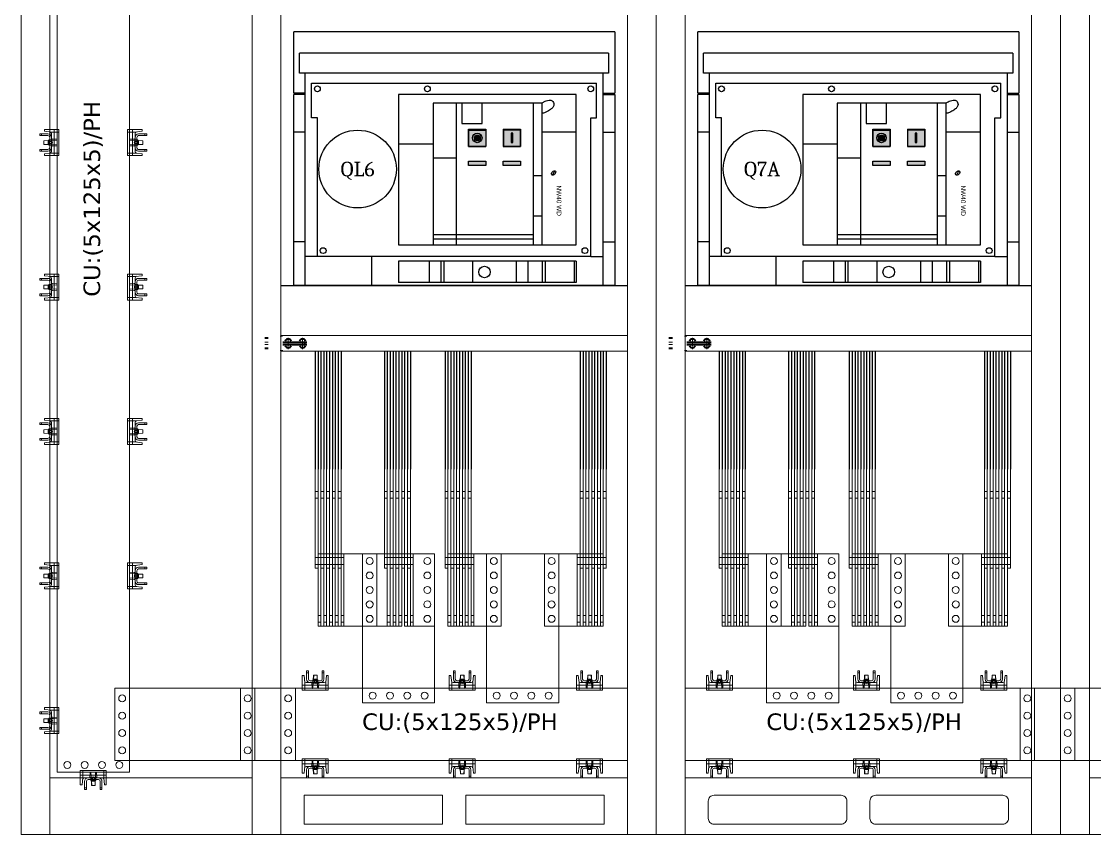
# Model space of a CAD drawing. Header units: millimetres. Extents: x -116965 to 323937, y 291661 to 566926.
# Drawn here: x -34237 to -32379, y 346152 to 347559 of the extents above; entities that cross this region are included whole.
import ezdxf
from ezdxf.enums import TextEntityAlignment as Align

# ---------------------------------------------------------------- set-up
doc = ezdxf.new("R2010")
doc.units = ezdxf.units.MM
doc.linetypes.add('CHAIN', pattern=[0.3543, 0.2362, -0.0295, 0.0591, -0.0295])
doc.layers.get('0').update_dxf_attribs({"lineweight": 18})
doc.layers.add('ALPHA', color=255, linetype='Continuous')
doc.layers.add('C00-00-00', color=7, linetype='Continuous')
for name, color, linetype, lineweight in [('Centerline(Schneider)', 7, 'Continuous', 18), ('check bv', 5, 'Continuous', 9), ('hw_Auxiliary', 2, 'Continuous', 13), ('Visible Edges(Schneider)', 7, 'Continuous', 35)]:
    doc.layers.add(name, color=color, linetype=linetype, lineweight=lineweight)
doc.styles.add('hwTech', font='Cambria.ttf')
doc.styles.add('ROMANS', font='')
doc.styles.get("Standard").update_dxf_attribs({"font": 'arial.ttf'})
doc.styles.get('ROMANS').set_extended_font_data('.VnArial')

# ---------------------------------------------------------------- blocks, each defined once
blk = doc.blocks.new('QQQ')
at = {"color": 1, "lineweight": -3, "ltscale": 5}
blk.add_circle((59732.6, 361340.9), 67.2, dxfattribs=at)
at = {"color": 6, "lineweight": -3, "ltscale": 5, "style": 'hwTech'}
blk.add_attdef('Q5A.1', text='', height=25, dxfattribs=at).set_placement((59732.6, 361340.9), align=Align.MIDDLE_CENTER)
blk = doc.blocks.new('*U1443')
for points in [[(0, 2200), (0, 0), (50, 0), (50, 2200)], [(50, 2102), (50, 2200), (650, 2200), (650, 2102)], [(650, 2200), (650, 0), (700, 0), (700, 2200)], [(50, 98), (50, 0), (650, 0), (650, 98)]]:
    blk.add_lwpolyline(points, close=True)
at = {"layer": 'hw_Auxiliary'}
for points in [[(100, 2132), (320, 2132, 0.414214), (330, 2142), (330, 2172, 0.414214), (320, 2182), (100, 2182, 0.414214), (90, 2172), (90, 2142, 0.414214)], [(600, 2132), (380, 2132, -0.414214), (370, 2142), (370, 2172, -0.414214), (380, 2182), (600, 2182, -0.414214), (610, 2172), (610, 2142, -0.414214)], [(100, 68), (320, 68, -0.414214), (330, 58), (330, 28, -0.414214), (320, 18), (100, 18, -0.414214), (90, 28), (90, 58, -0.414214)], [(600, 68), (380, 68, 0.414214), (370, 58), (370, 28, 0.414214), (380, 18), (600, 18, 0.414214), (610, 28), (610, 58, 0.414214)]]:
    blk.add_lwpolyline(points, format="xyb", close=True, dxfattribs=at)
blk = doc.blocks.new('*U1436')
for points in [[(0, 2200), (0, 0), (50, 0), (50, 2200)], [(50, 2102), (50, 2200), (200, 2200), (200, 2102)], [(200, 2200), (200, 0), (250, 0), (250, 2200)], [(250, 2102), (250, 2200), (850, 2200), (850, 2102)], [(850, 2200), (850, 0), (900, 0), (900, 2200)], [(50, 98), (50, 0), (200, 0), (200, 98)], [(250, 98), (250, 0), (850, 0), (850, 98)]]:
    blk.add_lwpolyline(points, close=True)
at = {"layer": 'hw_Auxiliary'}
for points in [[(290, 2132), (530, 2132), (530, 2182), (290, 2182)], [(810, 2132), (570, 2132), (570, 2182), (810, 2182)], [(290, 68), (530, 68), (530, 18), (290, 18)], [(810, 68), (570, 68), (570, 18), (810, 18)]]:
    blk.add_lwpolyline(points, close=True, dxfattribs=at)
blk = doc.blocks.new('ban le blokset')
for p, q in [((11, 2), (5, 2)), ((5, -2), (11, -2))]:
    blk.add_line(p, q)
at = {"layer": 'Centerline(Schneider)', "linetype": 'CHAIN', "ltscale": 7.55611}
for p, q in [((35.8, 12.5), (31.7, 12.5)), ((36, -12.5), (31.8, -12.5))]:
    blk.add_line(p, q, dxfattribs=at)
at = {"layer": 'Centerline(Schneider)', "linetype": 'CHAIN', "ltscale": 21.168501}
for p, q in [((45.5, 9.8), (45.5, -9.8)), ((70.5, -9.8), (70.5, 9.8))]:
    blk.add_line(p, q, dxfattribs=at)
at = {"layer": 'Visible Edges(Schneider)'}
for p, q in [((11, 9.2), (5, 9.2)), ((36, 2), (78, 2)), ((74.5, -2), (74.5, 2)), ((11, -9.2), (5, -9.2)), ((36, -2), (78, -2))]:
    blk.add_line(p, q, dxfattribs=at)
for centre, start, end in [((45.5, 2), 21.122, 158.878), ((70.5, 2), 21.122, 158.878), ((45.5, -2), 201.122, 338.878), ((70.5, -2), 201.122, 338.878)]:
    blk.add_arc(centre, 5.63, start, end, dxfattribs=at)
blk = doc.blocks.new('*U1771')
h = blk.add_hatch(color=254)
edge = h.paths.add_edge_path()
edge.add_spline(control_points=[(5.56, 1.78), (5.58, 1.82), (5.59, 1.87), (5.62, 1.95), (5.64, 2), (5.65, 2.04)], knot_values=[-0.183546, -0.183546, -0.183546, -0.183546, -0.091771, -0.091771, 0, 0, 0, 0], degree=3, periodic=0)
edge.add_line((5.65, 2.04), (5.27, 2.04))
edge.add_ellipse((6.4, 1.52), major_axis=(1.3, 1.25), ratio=0.66219, start_angle=104.57605, end_angle=114.75831)
edge.add_line((5.1, 1.78), (5.56, 1.78))
edge = h.paths.add_edge_path()
edge.add_spline(control_points=[(5.44, 1.27), (5.46, 1.32), (5.47, 1.36), (5.5, 1.45), (5.52, 1.49), (5.53, 1.53)], knot_values=[-0.183098, -0.183098, -0.183098, -0.183098, -0.091547, -0.091547, 0, 0, 0, 0], degree=3, periodic=0)
edge.add_line((5.53, 1.53), (4.99, 1.53))
edge.add_ellipse((6.4, 1.52), major_axis=(1.3, 1.25), ratio=0.66219, start_angle=124.09616, end_angle=133.95883)
edge.add_line((4.9, 1.27), (5.44, 1.27))
edge = h.paths.add_edge_path()
edge.add_spline(control_points=[(6.75, 1.18), (6.78, 1.32), (6.82, 1.45), (6.89, 1.72), (6.92, 1.85), (6.96, 1.98)], knot_values=[-0.551644, -0.551644, -0.551644, -0.551644, -0.275816, -0.275816, 0, 0, 0, 0], degree=3, periodic=0)
edge.add_spline(control_points=[(6.96, 1.98), (6.96, 1.99), (6.96, 1.99), (6.97, 2.01), (6.97, 2.01), (6.97, 2.01)], knot_values=[-0.018517, -0.018517, -0.018517, -0.018517, -0.010545, -0.010545, 0, 0, 0, 0], degree=3, periodic=0)
edge.add_spline(control_points=[(6.97, 2.01), (6.98, 2.02), (6.98, 2.03), (7, 2.03), (7.01, 2.04), (7.03, 2.04), (7.04, 2.04), (7.05, 2.04)], knot_values=[-0.027221, -0.027221, -0.027221, -0.027221, -0.014514, -0.014514, -0.00734, -0.00734, 0, 0, 0, 0], degree=3, periodic=0)
edge.add_line((7.05, 2.04), (7.44, 2.04))
edge.add_spline(control_points=[(7.44, 2.04), (7.45, 2.1), (7.46, 2.17), (7.49, 2.29), (7.5, 2.36), (7.52, 2.42)], knot_values=[-0.257765, -0.257765, -0.257765, -0.257765, -0.128882, -0.128882, 0, 0, 0, 0], degree=3, periodic=0)
edge.add_line((7.52, 2.42), (6.88, 2.42))
edge.add_spline(control_points=[(6.88, 2.42), (6.76, 2.42), (6.65, 2.4), (6.42, 2.3), (6.33, 2.24), (6.21, 2.11), (6.17, 2.06), (6.13, 1.97), (6.11, 1.94), (6.09, 1.88), (6.09, 1.86), (6.08, 1.83)], knot_values=[-0.86466, -0.86466, -0.86466, -0.86466, -0.632414, -0.632414, -0.431586, -0.431586, -0.283006, -0.283006, -0.174285, -0.174285, 0, 0, 0, 0], degree=3, periodic=0)
edge.add_spline(control_points=[(6.08, 1.83), (6.05, 1.71), (6.02, 1.59), (5.97, 1.36), (5.94, 1.24), (5.91, 1.13)], knot_values=[-0.479158, -0.479158, -0.479158, -0.479158, -0.239583, -0.239583, 0, 0, 0, 0], degree=3, periodic=0)
edge.add_spline(control_points=[(5.91, 1.13), (5.91, 1.12), (5.91, 1.11), (5.9, 1.09), (5.89, 1.08), (5.89, 1.08)], knot_values=[-0.028568, -0.028568, -0.028568, -0.028568, -0.012798, -0.012798, 0, 0, 0, 0], degree=3, periodic=0)
edge.add_spline(control_points=[(5.89, 1.08), (5.88, 1.07), (5.87, 1.05), (5.83, 1.04), (5.83, 1.04), (5.8, 1.03), (5.79, 1.03), (5.79, 1.03)], knot_values=[-0.058564, -0.058564, -0.058564, -0.058564, -0.027343, -0.027343, -0.015539, -0.015539, 0, 0, 0, 0], degree=3, periodic=0)
edge.add_line((5.79, 1.03), (5.39, 1.03))
edge.add_spline(control_points=[(5.39, 1.03), (5.37, 0.96), (5.35, 0.89), (5.31, 0.76), (5.3, 0.69), (5.28, 0.62)], knot_values=[-0.283689, -0.283689, -0.283689, -0.283689, -0.141847, -0.141847, 0, 0, 0, 0], degree=3, periodic=0)
edge.add_line((5.28, 0.62), (5.9, 0.62))
edge.add_spline(control_points=[(5.9, 0.62), (6.07, 0.62), (6.2, 0.65), (6.42, 0.75), (6.52, 0.82), (6.63, 0.94), (6.67, 0.98), (6.73, 1.09), (6.74, 1.14), (6.75, 1.18)], knot_values=[-1.143628, -1.143628, -1.143628, -1.143628, -0.811486, -0.811486, -0.496541, -0.496541, -0.30491, -0.30491, 0, 0, 0, 0], degree=3, periodic=0)
edge = h.paths.add_edge_path()
edge.add_ellipse((6.4, 1.52), major_axis=(1.3, 1.25), ratio=0.66219, start_angle=306, end_angle=315.86966)
edge.add_line((7.91, 1.81), (7.26, 1.81))
edge.add_spline(control_points=[(7.26, 1.81), (7.25, 1.77), (7.24, 1.72), (7.22, 1.64), (7.2, 1.59), (7.19, 1.55)], knot_values=[-0.178881, -0.178881, -0.178881, -0.178881, -0.089455, -0.089455, 0, 0, 0, 0], degree=3, periodic=0)
edge.add_line((7.19, 1.55), (7.83, 1.55))
edge = h.paths.add_edge_path()
edge.add_spline(control_points=[(7.13, 1.3), (7.12, 1.26), (7.11, 1.22), (7.08, 1.13), (7.07, 1.09), (7.06, 1.04)], knot_values=[-0.179952, -0.179952, -0.179952, -0.179952, -0.089977, -0.089977, 0, 0, 0, 0], degree=3, periodic=0)
edge.add_line((7.06, 1.04), (7.56, 1.04))
edge.add_ellipse((6.4, 1.52), major_axis=(1.3, 1.25), ratio=0.66219, start_angle=286.57974, end_angle=296.65326)
edge.add_line((7.72, 1.3), (7.13, 1.3))
at = {"color": 102}
blk.add_ellipse((6.4, 1.52), major_axis=(1.3, 1.25), ratio=0.66219, dxfattribs=at)
blk = doc.blocks.new('*U1452')
h = blk.add_hatch(color=1)
h.dxf.hatch_style = 1
h.paths.add_polyline_path([(217.7, 104.6, 0.414214), (217.3, 104.9), (188.7, 104.9, 0.414214), (188.3, 104.6), (188.3, 75.9, 0.414214), (188.7, 75.6), (217.3, 75.6, 0.414214), (217.7, 75.9)])
h.paths.add_polyline_path([(211.2, 90.2, -1), (194.8, 90.2, -1)], flags=16)
h.paths.add_polyline_path([(208.5, 90.2, -1), (197.5, 90.2, -1)], flags=0)
h.paths.add_polyline_path([(197.5, 90.2, 1), (208.5, 90.2, 1)], flags=0)
h = blk.add_hatch(color=1)
h.dxf.hatch_style = 1
h.paths.add_polyline_path([(208.5, 90.2, 1), (197.5, 90.2, 1)])
h = blk.add_hatch(color=5)
h.dxf.hatch_style = 1
h.paths.add_polyline_path([(277.7, 104.6, 0.414214), (277.3, 104.9), (248.7, 104.9, 0.414214), (248.3, 104.6), (248.3, 75.9, 0.414214), (248.7, 75.6), (277.3, 75.6, 0.414214), (277.7, 75.9)])
h.paths.add_polyline_path([(261.6, 98.4), (264.4, 98.4), (264.4, 82.1), (261.6, 82.1)], flags=16)
for color, points in [(3, [(188, 50.2), (218, 50.2), (218, 42.8), (188, 42.8)]), (2, [(248, 50.2), (278, 50.2), (278, 42.8), (248, 42.8)])]:
    blk.add_hatch(color=color).paths.add_polyline_path(points)
at = {"color": 0}
for p, q in [((188, 75.2), (188, 105.2)), ((188, 105.2), (218, 105.2)), ((188.3, 75.9), (188.3, 104.6)), ((217.3, 104.9), (188.7, 104.9)), ((248, 105.2), (278, 105.2)), ((248.7, 104.9), (277.3, 104.9))]:
    blk.add_line(p, q, dxfattribs=at)
at = {"color": 7}
for p, q in [((217.7, 104.6), (217.7, 75.9)), ((218, 105.2), (218, 75.2)), ((248, 105.2), (248, 75.2)), ((248.3, 104.6), (248.3, 75.9)), ((218, 75.2), (188, 75.2)), ((217.3, 75.6), (188.7, 75.6)), ((278, 75.2), (248, 75.2)), ((277.3, 75.6), (248.7, 75.6))]:
    blk.add_line(p, q, dxfattribs=at)
blk.add_lwpolyline([(261.6, 82.1), (264.4, 82.1), (264.4, 98.4), (261.6, 98.4)], close=True, dxfattribs=at)
at = {"color": 0}
for points in [[(188, 50.2), (218, 50.2), (218, 42.8), (188, 42.8)], [(248, 50.2), (278, 50.2), (278, 42.8), (248, 42.8)]]:
    blk.add_lwpolyline(points, close=True, dxfattribs=at)
at = {"color": 7}
blk.add_circle((203, 90.2), 8.18, dxfattribs=at)
at = {"color": 1}
blk.add_circle((203, 90.2), 5.45, dxfattribs=at)
at = {"color": 0}
for centre, start, end in [((188.7, 104.6), 90, 180), ((217.3, 104.6), 0, 90), ((248.7, 104.6), 90, 180), ((188.7, 75.9), 180, 270)]:
    blk.add_arc(centre, 0.341, start, end, dxfattribs=at)
at = {"color": 7}
for centre, start, end in [((217.3, 75.9), 270, 0), ((248.7, 75.9), 180, 270)]:
    blk.add_arc(centre, 0.341, start, end, dxfattribs=at)
at = {"layer": 'ALPHA', "color": 253}
for p, q in [((441, 273.8), (-115, 273.8)), ((-115, 167.8), (-115, 273.8)), ((441, 273.8), (441, 167.8)), ((-95, -165.2), (-95, 202.2)), ((420.5, 202.2), (420.5, -165.2)), ((-95, 167.8), (-115, 167.8)), ((-84, 185.2), (409.5, 185.2)), ((-84, 125.2), (-84, 185.2)), ((409.5, 125.2), (409.5, 185.2)), ((420.5, 167.8), (441, 167.8)), ((-115, -165.2), (-115, 165.2)), ((-95, 165.2), (-115, 165.2)), ((420.5, 165.2), (441, 165.2)), ((441, 165.2), (441, -165.2)), ((-79, 125.2), (-84, 125.2)), ((-74, 125.2), (-79, 125.2)), ((-74, -114.8), (-74, 125.2)), ((399.5, -114.8), (399.5, 125.2)), ((399.5, 125.2), (404.5, 125.2)), ((404.5, 125.2), (409.5, 125.2)), ((-74, -114.8), (-95, -114.8)), ((20.5, -165.2), (20.5, -114.8)), ((399.5, -114.8), (420.5, -114.8)), ((441, -165.2), (-115, -165.2))]:
    blk.add_line(p, q, dxfattribs=at)
at = {"layer": 'ALPHA', "color": 254}
for p, q in [((430.5, 237.2), (-105, 237.2)), ((-105, 202.2), (-105, 237.2)), ((430.5, 237.2), (430.5, 202.2)), ((430.5, 202.2), (-105, 202.2)), ((-95, 100.2), (-115, 100.2)), ((218, 105.2), (218, 75.2)), ((248, 105.2), (248, 75.2)), ((420.5, 100.2), (441, 100.2)), ((188, 75.2), (218, 75.2)), ((248, 75.2), (278, 75.2)), ((-95, -89.8), (-115, -89.8)), ((420.5, -89.8), (441, -89.8))]:
    blk.add_line(p, q, dxfattribs=at)
at = {"layer": 'ALPHA', "color": 4}
for p, q in [((126.5, 150.2), (126.5, -94.8)), ((314.5, 150.2), (126.5, 150.2)), ((166.5, 150.2), (166.5, -94.8)), ((299.5, 150.2), (299.5, -94.8)), ((314.5, 150.2), (314.5, -94.8)), ((374.5, 100.2), (314.5, 100.2)), ((66.5, 80.2), (126.5, 80.2)), ((166.5, 55.2), (126.5, 55.2)), ((299.5, 25.2), (314.5, 25.2)), ((299.5, -44.8), (314.5, -44.8)), ((299.5, -77.2), (126.5, -77.2)), ((299.5, -84.8), (126.5, -84.8)), ((374.5, -123.2), (66.5, -123.2)), ((66.5, -123.2), (66.5, -160.2)), ((120.5, -160.2), (120.5, -123.2)), ((140.5, -160.2), (140.5, -123.2)), ((145.5, -160.2), (145.5, -123.2)), ((195.5, -160.2), (195.5, -123.2)), ((270.5, -123.2), (270.5, -160.2)), ((290.5, -123.2), (290.5, -160.2)), ((315.5, -123.2), (315.5, -160.2)), ((320.5, -123.2), (320.5, -160.2)), ((371, -123.2), (371, -160.2)), ((374.5, -123.2), (374.5, -160.2)), ((374.5, -160.2), (66.5, -160.2))]:
    blk.add_line(p, q, dxfattribs=at)
at = {"layer": 'ALPHA', "color": 0}
for p, q in [((188, 105.2), (188, 75.2)), ((188, 105.2), (218, 105.2)), ((248, 105.2), (278, 105.2)), ((278, 105.2), (278, 75.2))]:
    blk.add_line(p, q, dxfattribs=at)
at = {"layer": 'ALPHA', "color": 4}
for points in [[(66.5, 165.2), (66.5, -94.8), (374.5, -94.8), (374.5, 165.2)], [(176.5, 115.2), (211.5, 115.2), (211.5, 150.2), (176.5, 150.2)]]:
    blk.add_lwpolyline(points, close=True, dxfattribs=at)
blk.add_lwpolyline([(314.5, 150.2, -0.038619), (318.5, 152.8, -0.045493), (322.3, 154.3, -0.024228), (327.2, 155.6, -0.058648), (329.2, 155.7, -0.123358), (331.5, 155.1, -0.092807), (333.9, 153.1, -0.116657), (335.4, 149.8, -0.128186), (335.3, 146.5, -0.049971), (334.3, 144.1, -0.055894), (333, 142.2, -0.051937), (331, 140.3, -0.020219), (325.1, 136.3, -0.056224), (320.8, 134.3, -0.040931), (314.5, 132.6)], format="xyb", dxfattribs=at)
at = {"layer": 'ALPHA', "color": 7}
for points in [[(218, 75.2), (188, 75.2), (188, 103.6), (218, 103.6)], [(248, 75.2), (278, 75.2), (278, 103.6), (248, 103.6)]]:
    blk.add_lwpolyline(points, close=True, dxfattribs=at)
at = {"layer": 'ALPHA', "color": 253}
blk.add_lwpolyline([(399.5, -114.8), (-74, -114.8)], dxfattribs=at)
at = {"layer": 'ALPHA', "color": 254}
for centre in [(-74, 175.2), (116.5, 175.2), (399.5, 175.2), (-64, -104.8), (389.5, -104.8)]:
    blk.add_circle(centre, 5, dxfattribs=at)
at = {"layer": 'ALPHA', "color": 4}
blk.add_circle((215.5, -141.8), 10, dxfattribs=at)
at = {"color": 7, "xscale": 2.430000000000291, "yscale": 2.430000000000291, "zscale": 2.430000000000291}
blk.add_blockref('*U1771', (319.5, 25.8), dxfattribs=at)
at = {"layer": 'ALPHA', "color": 254, "style": 'ROMANS', "flags": 8}
blk.add_attdef('TYPE2', (340.6, 8), '', height=8, rotation=270, dxfattribs=at)
blk = doc.blocks.new('*U1599')
for points in [[(0, 2200), (0, 0), (50, 0), (50, 2200)], [(50, 2102), (50, 2200), (400, 2200), (400, 2102)], [(400, 2200), (400, 0), (450, 0), (450, 2200)], [(450, 2102), (450, 2200), (1050, 2200), (1050, 2102)], [(1050, 2200), (1050, 0), (1100, 0), (1100, 2200)], [(50, 98), (50, 0), (400, 0), (400, 98)], [(450, 98), (450, 0), (1050, 0), (1050, 98)]]:
    blk.add_lwpolyline(points, close=True)
at = {"layer": 'hw_Auxiliary'}
for points in [[(490, 2132), (730, 2132), (730, 2182), (490, 2182)], [(1010, 2132), (770, 2132), (770, 2182), (1010, 2182)], [(490, 68), (730, 68), (730, 18), (490, 18)], [(1010, 68), (770, 68), (770, 18), (1010, 18)]]:
    blk.add_lwpolyline(points, close=True, dxfattribs=at)
blk = doc.blocks.new('555')
at = {"lineweight": 5}
for p, q in [((-22.5, 25), (-19.5, 25)), ((-22.5, 0), (-22.5, 25)), ((-19.5, 25), (-18.2, 13)), ((-12, 33), (-15, 33)), ((-15, 33), (-15, 30)), ((-15, 30), (-12, 30)), ((-15, 19), (-15, 30)), ((-12, 30), (-12, 33)), ((-12, 30), (-12, 19)), ((-2.9, 18.7), (-4.4, 17.2)), ((-2.7, 26), (-4, 3.7)), ((-3, 26), (-3.4, 17.7)), ((-3, 26), (3, 26)), ((-2.9, 18.7), (0, 18.7)), ((-1.6, 18.7), (-1.6, 13)), ((0, 18.7), (2.9, 18.7)), ((1.6, 18.7), (1.6, 13)), ((2.9, 18.7), (4.4, 17.2)), ((3, 26), (3.2, 26)), ((3.4, 17.7), (3, 26)), ((4, 3.7), (3.2, 26)), ((15, 33), (12, 33)), ((12, 33), (12, 30)), ((12, 30), (15, 30)), ((12, 19), (12, 30)), ((15, 30), (15, 33)), ((15, 30), (15, 19)), ((18.2, 13), (19.5, 25)), ((19.5, 25), (22.5, 25)), ((22.5, 25), (22.5, 0)), ((22.5, 8.5), (-22.5, 8.5)), ((-22.5, 3), (-4.9, 3)), ((-18.2, 0), (-22.5, 0)), ((-18.2, 13), (-18.2, 13)), ((-18.2, 13), (-18.2, 0)), ((-17.7, 13), (-18.2, 13)), ((-18.2, 0), (-17.7, 0)), ((-17.7, 0), (17.7, 0)), ((-9, 13), (-15.5, 13)), ((-9, 16), (9, 16)), ((9, 13), (-9, 13)), ((-6, 13), (-6, 12.2)), ((0, 12.2), (-6, 12.2)), ((-5.6, 3.7), (-5.9, 11.1)), ((-4.7, 3), (-4.9, 3)), ((-4.7, 3), (4.7, 3)), ((-4.5, 13), (-4.5, 16)), ((-4.4, 13), (-4.4, 17.2)), ((0, 17.2), (-4.4, 17.2)), ((-4.1, 13), (-4.1, 16)), ((-3.4, 16.2), (-4, 3.7)), ((-3.4, 17.7), (-3.4, 16.2)), ((3.4, 17.7), (-3.4, 17.7)), ((3.4, 16.2), (-3.4, 16.2)), ((0, 11.3), (-1.6, 12.2)), ((4.4, 17.2), (0, 17.2)), ((0, 11.3), (1.6, 12.2)), ((6, 12.2), (0, 12.2)), ((3.5, 17.7), (3.4, 17.7)), ((3.4, 16.2), (3.4, 17.7)), ((3.4, 16.2), (3.5, 16.2)), ((4, 3.7), (3.4, 16.2)), ((4.1, 13), (4.1, 16)), ((4.4, 13), (4.4, 17.2)), ((4.5, 13), (4.5, 16)), ((4.9, 3), (4.7, 3)), ((4.9, 3), (22.5, 3)), ((5.9, 11.1), (5.6, 3.7)), ((6, 13), (6, 12.2)), ((15.5, 13), (9, 13)), ((18.2, 13), (17.7, 13)), ((17.7, 0), (18.2, 0)), ((18.2, 0), (18.2, 13)), ((18.2, 13), (18.2, 13)), ((22.5, 0), (18.2, 0))]:
    blk.add_line(p, q, dxfattribs=at)
for centre, radius, start, end in [((-9, 19), 6, 180, 270), ((-9, 19), 3, 180, 270), ((9, 19), 3, 270, 0), ((9, 19), 6, 270, 0), ((-15.5, 16), 3, 186, 270), ((-7.9, 11), 2, 2, 90), ((-4.9, 3.7), 0.75, 182, 270), ((-4.7, 3.7), 0.75, 270, 356.7829), ((-4.7, 3.7), 0.75, 270, 357.5104), ((4.7, 3.7), 0.75, 182.0138, 270), ((4.7, 3.7), 0.75, 182.4896, 270), ((4.9, 3.7), 0.75, 270, 358), ((7.9, 11), 2, 90, 178), ((15.5, 16), 3, 270, 354)]:
    blk.add_arc(centre, radius, start, end, dxfattribs=at)
blk = doc.blocks.new('*U1664')
at = {"color": 1}
for p, q in [((61679.9, 339394.9), (59685.9, 339394.9)), ((61679.9, 339394.9), (59685.9, 339394.9)), ((59685.9, 339394.9), (59685.9, 339269.9)), ((61679.9, 339394.9), (61679.9, 339269.9)), ((59685.9, 339269.9), (61679.9, 339269.9))]:
    blk.add_line(p, q, dxfattribs=at)
for centre in [(61667.4, 339377.4), (61667.4, 339347.4), (61667.4, 339317.4), (61667.4, 339287.4)]:
    blk.add_circle(centre, 6, dxfattribs=at)
blk = doc.blocks.new('*U1647')
at = {"color": 1}
for p, q in [((59910.9, 339394.9), (59815.9, 339394.9)), ((59910.9, 339394.9), (59815.9, 339394.9)), ((59815.9, 339394.9), (59815.9, 339269.9)), ((59910.9, 339394.9), (59910.9, 339269.9)), ((59815.9, 339269.9), (59910.9, 339269.9))]:
    blk.add_line(p, q, dxfattribs=at)
for centre in [(59828.4, 339377.4), (59898.4, 339377.4), (59828.4, 339347.4), (59898.4, 339347.4), (59828.4, 339317.4), (59898.4, 339317.4), (59828.4, 339287.4), (59898.4, 339287.4)]:
    blk.add_circle(centre, 6, dxfattribs=at)
blk = doc.blocks.new('*U1665')
at = {"color": 1}
for p, q in [((60058.4, 339394.9), (59815.9, 339394.9)), ((60058.4, 339394.9), (59815.9, 339394.9)), ((59815.9, 339394.9), (59815.9, 339269.9)), ((60058.4, 339394.9), (60058.4, 339269.9)), ((59815.9, 339269.9), (60058.4, 339269.9))]:
    blk.add_line(p, q, dxfattribs=at)
for centre in [(59828.4, 339377.4), (60045.9, 339377.4), (59828.4, 339347.4), (60045.9, 339347.4), (59828.4, 339317.4), (60045.9, 339317.4), (59828.4, 339287.4), (60045.9, 339287.4)]:
    blk.add_circle(centre, 6, dxfattribs=at)
blk = doc.blocks.new('*U1666')
at = {"color": 1}
for p, q in [((59823.4, 339394.9), (59223.4, 339394.9)), ((59823.4, 339394.9), (59223.4, 339394.9)), ((59223.4, 339394.9), (59223.4, 339269.9)), ((59823.4, 339394.9), (59823.4, 339269.9)), ((59223.4, 339269.9), (59823.4, 339269.9))]:
    blk.add_line(p, q, dxfattribs=at)
for centre in [(59235.9, 339377.4), (59235.9, 339347.4), (59235.9, 339317.4), (59235.9, 339287.4)]:
    blk.add_circle(centre, 6, dxfattribs=at)
blk = doc.blocks.new('TD-4000-4P-FRONT-INCOME')
at = {"color": 1}
for p, q in [((0, -174.8), (0, 0)), ((125, 0), (0, 0)), ((125, 0), (125, -174.8)), ((0, -132.8), (55.5, -132.8)), ((25, -132.8), (25, -257.8)), ((43, -257.8), (43, -132.8)), ((43, -139.3), (48, -139.3)), ((48, -132.8), (48, -257.8)), ((53, -257.8), (53, -132.8)), ((53, -139.3), (58, -139.3)), ((68, -132.8), (55.5, -132.8)), ((58, -132.8), (58, -257.8)), ((63, -257.8), (63, -132.8)), ((63, -139.3), (68, -139.3)), ((68, -132.8), (68, -257.8)), ((73, -257.8), (73, -132.8)), ((85.5, -132.8), (73, -132.8)), ((73, -139.3), (78, -139.3)), ((78, -132.8), (78, -257.8)), ((83, -257.8), (83, -132.8)), ((83, -139.3), (88, -139.3)), ((125, -132.8), (85.5, -132.8)), ((88, -132.8), (88, -257.8)), ((43, -151.3), (48, -151.3)), ((53, -151.3), (58, -151.3)), ((63, -151.3), (68, -151.3)), ((73, -151.3), (78, -151.3)), ((83, -151.3), (88, -151.3)), ((0, -181.8), (0, -174.8)), ((0, -257.8), (0, -181.8)), ((125, -174.8), (125, -181.8)), ((125, -181.8), (125, -257.8)), ((38, -232.8), (43, -232.8)), ((43, -232.8), (38, -232.8)), ((38, -232.8), (38, -404)), ((38, -239.3), (43, -239.3)), ((43, -239.3), (48, -239.3)), ((48, -232.8), (53, -232.8)), ((53, -232.8), (48, -232.8)), ((48, -239.3), (53, -239.3)), ((53, -239.3), (58, -239.3)), ((58, -232.8), (63, -232.8)), ((58, -232.8), (63, -232.8)), ((63, -239.3), (58, -239.3)), ((63, -239.3), (68, -239.3)), ((68, -232.8), (73, -232.8)), ((73, -232.8), (68, -232.8)), ((73, -239.3), (68, -239.3)), ((73, -239.3), (78, -239.3)), ((78, -232.8), (83, -232.8)), ((83, -232.8), (78, -232.8)), ((83, -239.3), (78, -239.3)), ((83, -239.3), (88, -239.3)), ((125, -257.8), (0, -257.8)), ((38, -251.3), (43, -251.3)), ((43, -251.3), (48, -251.3)), ((43, -404), (43, -257.8)), ((48, -251.3), (53, -251.3)), ((48, -257.8), (48, -404)), ((53, -251.3), (58, -251.3)), ((53, -404), (53, -257.8)), ((63, -251.3), (58, -251.3)), ((58, -404), (58, -257.8)), ((63, -251.3), (68, -251.3)), ((63, -257.8), (63, -404)), ((73, -251.3), (68, -251.3)), ((68, -257.8), (68, -404)), ((73, -251.3), (78, -251.3)), ((73, -404), (73, -257.8)), ((83, -251.3), (78, -251.3)), ((78, -257.8), (78, -404)), ((83, -251.3), (88, -251.3)), ((83, -404), (83, -257.8)), ((38, -353.8), (43, -353.8)), ((38, -365.8), (43, -365.8)), ((48, -353.8), (53, -353.8)), ((48, -365.8), (53, -365.8)), ((63, -353.8), (58, -353.8)), ((63, -365.8), (58, -365.8)), ((73, -353.8), (68, -353.8)), ((73, -365.8), (68, -365.8)), ((83, -353.8), (78, -353.8)), ((83, -365.8), (78, -365.8))]:
    blk.add_line(p, q, dxfattribs=at)
at = {"color": 2}
for p, q in [((215, -174.8), (215, 0)), ((340, 0), (215, 0)), ((340, -174.8), (340, 0)), ((148, -132.8), (153, -132.8)), ((148, -174.8), (148, -132.8)), ((160.5, -132.8), (148, -132.8)), ((148, -139.3), (153, -139.3)), ((153, -132.8), (153, -257.8)), ((158, -132.8), (163, -132.8)), ((158, -257.8), (158, -132.8)), ((158, -139.3), (163, -139.3)), ((240, -132.8), (160.5, -132.8)), ((163, -132.8), (163, -257.8)), ((168, -132.8), (173, -132.8)), ((168, -257.8), (168, -132.8)), ((168, -139.3), (173, -139.3)), ((173, -132.8), (173, -257.8)), ((178, -132.8), (183, -132.8)), ((178, -257.8), (178, -132.8)), ((178, -139.3), (183, -139.3)), ((183, -132.8), (183, -257.8)), ((188, -132.8), (193, -132.8)), ((188, -257.8), (188, -132.8)), ((188, -139.3), (193, -139.3)), ((193, -132.8), (193, -257.8)), ((240, -132.8), (240, -257.8)), ((148, -151.3), (153, -151.3)), ((158, -151.3), (163, -151.3)), ((168, -151.3), (173, -151.3)), ((178, -151.3), (183, -151.3)), ((188, -151.3), (193, -151.3)), ((148, -181.8), (148, -174.8)), ((148, -257.8), (148, -181.8)), ((215, -181.8), (215, -174.8)), ((215, -257.8), (215, -181.8)), ((148, -232.8), (143, -232.8)), ((143, -232.8), (143, -404)), ((143, -239.3), (148, -239.3)), ((148, -239.3), (153, -239.3)), ((158, -232.8), (153, -232.8)), ((153, -239.3), (158, -239.3)), ((158, -239.3), (163, -239.3)), ((163, -232.8), (168, -232.8)), ((163, -232.8), (168, -232.8)), ((168, -239.3), (163, -239.3)), ((168, -239.3), (173, -239.3)), ((178, -232.8), (173, -232.8)), ((178, -239.3), (173, -239.3)), ((178, -239.3), (183, -239.3)), ((188, -232.8), (183, -232.8)), ((188, -239.3), (183, -239.3)), ((188, -239.3), (193, -239.3)), ((143, -251.3), (148, -251.3)), ((148, -251.3), (153, -251.3)), ((148, -404), (148, -257.8)), ((148, -257.8), (153, -257.8)), ((148, -257.8), (160.5, -257.8)), ((153, -251.3), (158, -251.3)), ((153, -257.8), (153, -404)), ((158, -251.3), (163, -251.3)), ((158, -404), (158, -257.8)), ((158, -257.8), (163, -257.8)), ((240, -257.8), (160.5, -257.8)), ((168, -251.3), (163, -251.3)), ((163, -404), (163, -257.8)), ((168, -251.3), (173, -251.3)), ((168, -257.8), (168, -404)), ((168, -257.8), (173, -257.8)), ((178, -251.3), (173, -251.3)), ((173, -257.8), (173, -404)), ((178, -251.3), (183, -251.3)), ((178, -404), (178, -257.8)), ((178, -257.8), (183, -257.8)), ((188, -251.3), (183, -251.3)), ((183, -257.8), (183, -404)), ((188, -251.3), (193, -251.3)), ((188, -404), (188, -257.8)), ((188, -257.8), (193, -257.8)), ((215, -257.8), (340, -257.8)), ((340, -257.8), (215, -257.8)), ((143, -353.8), (148, -353.8)), ((143, -365.8), (148, -365.8)), ((153, -353.8), (158, -353.8)), ((153, -365.8), (158, -365.8)), ((168, -353.8), (163, -353.8)), ((168, -365.8), (163, -365.8)), ((178, -353.8), (173, -353.8)), ((178, -365.8), (173, -365.8)), ((188, -353.8), (183, -353.8)), ((188, -365.8), (183, -365.8))]:
    blk.add_line(p, q, dxfattribs=at)
at = {"color": 7, "true_color": 0xffffff}
for p, q in [((-77, -132.8), (-77, -174.8)), ((-77, -132.8), (-72, -132.8)), ((-72, -139.3), (-77, -139.3)), ((-72, -132.8), (-72, -174.8)), ((-67, -132.8), (-72, -132.8)), ((-67, -132.8), (-67, -174.8)), ((-67, -132.8), (-62, -132.8)), ((-62, -139.3), (-67, -139.3)), ((-62, -132.8), (-62, -174.8)), ((-57, -132.8), (-62, -132.8)), ((-57, -132.8), (-57, -174.8)), ((-57, -132.8), (-52, -132.8)), ((-52, -139.3), (-57, -139.3)), ((-52, -132.8), (-52, -174.8)), ((-47, -132.8), (-52, -132.8)), ((-47, -132.8), (-47, -174.8)), ((-47, -132.8), (-42, -132.8)), ((-42, -139.3), (-47, -139.3)), ((-42, -132.8), (-42, -174.8)), ((-37, -132.8), (-42, -132.8)), ((-37, -132.8), (-37, -174.8)), ((-37, -132.8), (-32, -132.8)), ((-32, -139.3), (-37, -139.3)), ((-32, -132.8), (-32, -174.8)), ((-24.5, -132.8), (-32, -132.8)), ((-24.5, -132.8), (0, -132.8)), ((-72, -151.3), (-77, -151.3)), ((-62, -151.3), (-67, -151.3)), ((-52, -151.3), (-57, -151.3)), ((-42, -151.3), (-47, -151.3)), ((-32, -151.3), (-37, -151.3)), ((-77, -174.8), (-77, -181.8)), ((-77, -181.8), (-77, -257.8)), ((-72, -174.8), (-72, -181.8)), ((-72, -181.8), (-72, -257.8)), ((-67, -174.8), (-67, -181.8)), ((-67, -181.8), (-67, -257.8)), ((-62, -174.8), (-62, -181.8)), ((-62, -181.8), (-62, -257.8)), ((-57, -174.8), (-57, -181.8)), ((-57, -181.8), (-57, -257.8)), ((-52, -174.8), (-52, -181.8)), ((-52, -181.8), (-52, -257.8)), ((-47, -174.8), (-47, -181.8)), ((-47, -181.8), (-47, -257.8)), ((-42, -174.8), (-42, -181.8)), ((-42, -181.8), (-42, -257.8)), ((-37, -174.8), (-37, -181.8)), ((-37, -181.8), (-37, -257.8)), ((-32, -174.8), (-32, -181.8)), ((-32, -181.8), (-32, -257.8)), ((-82, -232.8), (-77, -232.8)), ((-82, -404.2), (-82, -232.8)), ((-77, -232.8), (-82, -232.8)), ((-82, -239.3), (-77, -239.3)), ((-77, -232.8), (-77, -404.2)), ((-72, -239.3), (-77, -239.3)), ((-72, -232.8), (-67, -232.8)), ((-72, -404), (-72, -232.8)), ((-67, -232.8), (-72, -232.8)), ((-72, -239.3), (-67, -239.3)), ((-67, -232.8), (-67, -404)), ((-62, -239.3), (-67, -239.3)), ((-62, -232.8), (-57, -232.8)), ((-62, -404), (-62, -232.8)), ((-62, -232.8), (-57, -232.8)), ((-62, -239.3), (-57, -239.3)), ((-57, -232.8), (-57, -404)), ((-52, -239.3), (-57, -239.3)), ((-52, -232.8), (-47, -232.8)), ((-52, -404), (-52, -232.8)), ((-47, -232.8), (-52, -232.8)), ((-52, -239.3), (-47, -239.3)), ((-47, -232.8), (-47, -404)), ((-42, -239.3), (-47, -239.3)), ((-42, -232.8), (-37, -232.8)), ((-42, -404), (-42, -232.8)), ((-37, -232.8), (-42, -232.8)), ((-42, -239.3), (-37, -239.3)), ((-37, -232.8), (-37, -404)), ((-32, -239.3), (-37, -239.3)), ((-82, -251.3), (-77, -251.3)), ((-72, -251.3), (-77, -251.3)), ((-77, -257.8), (-72, -257.8)), ((-72, -251.3), (-67, -251.3)), ((-72, -257.8), (-67, -257.8)), ((-62, -251.3), (-67, -251.3)), ((-67, -257.8), (-62, -257.8)), ((-62, -251.3), (-57, -251.3)), ((-62, -257.8), (-57, -257.8)), ((-52, -251.3), (-57, -251.3)), ((-57, -257.8), (-52, -257.8)), ((-52, -251.3), (-47, -251.3)), ((-52, -257.8), (-47, -257.8)), ((-42, -251.3), (-47, -251.3)), ((-47, -257.8), (-42, -257.8)), ((-42, -251.3), (-37, -251.3)), ((-42, -257.8), (-37, -257.8)), ((-32, -251.3), (-37, -251.3)), ((-37, -257.8), (-32, -257.8)), ((-32, -257.8), (-24.5, -257.8)), ((-24.5, -257.8), (0, -257.8)), ((-82, -353.8), (-77, -353.8)), ((-82, -365.8), (-77, -365.8)), ((-72, -353.8), (-67, -353.8)), ((-72, -365.8), (-67, -365.8)), ((-62, -353.8), (-57, -353.8)), ((-62, -365.8), (-57, -365.8)), ((-52, -353.8), (-47, -353.8)), ((-52, -365.8), (-47, -365.8)), ((-42, -353.8), (-37, -353.8)), ((-42, -365.8), (-37, -365.8))]:
    blk.add_line(p, q, dxfattribs=at)
at = {"color": 3}
for p, q in [((315, -132.8), (315, -257.8)), ((364.5, -132.8), (315, -132.8)), ((364.5, -132.8), (372, -132.8)), ((372, -132.8), (372, -174.8)), ((377, -132.8), (372, -132.8)), ((372, -139.3), (377, -139.3)), ((377, -132.8), (377, -174.8)), ((377, -132.8), (382, -132.8)), ((382, -132.8), (382, -174.8)), ((387, -132.8), (382, -132.8)), ((382, -139.3), (387, -139.3)), ((387, -132.8), (387, -174.8)), ((387, -132.8), (392, -132.8)), ((392, -132.8), (392, -174.8)), ((397, -132.8), (392, -132.8)), ((392, -139.3), (397, -139.3)), ((397, -132.8), (397, -174.8)), ((397, -132.8), (402, -132.8)), ((407, -132.8), (402, -132.8)), ((402, -132.8), (402, -174.8)), ((402, -139.3), (407, -139.3)), ((407, -132.8), (407, -174.8)), ((407, -132.8), (412, -132.8)), ((412, -132.8), (412, -174.8)), ((417, -132.8), (412, -132.8)), ((412, -139.3), (417, -139.3)), ((417, -132.8), (417, -174.8)), ((372, -151.3), (377, -151.3)), ((382, -151.3), (387, -151.3)), ((392, -151.3), (397, -151.3)), ((402, -151.3), (407, -151.3)), ((412, -151.3), (417, -151.3)), ((340, -257.8), (340, -173.3)), ((372, -174.8), (372, -181.8)), ((372, -181.8), (372, -257.8)), ((377, -174.8), (377, -181.8)), ((377, -181.8), (377, -257.8)), ((382, -174.8), (382, -181.8)), ((382, -181.8), (382, -257.8)), ((387, -174.8), (387, -181.8)), ((387, -181.8), (387, -257.8)), ((392, -174.8), (392, -181.8)), ((392, -181.8), (392, -257.8)), ((397, -174.8), (397, -181.8)), ((397, -181.8), (397, -257.8)), ((402, -174.8), (402, -181.8)), ((402, -181.8), (402, -257.8)), ((407, -174.8), (407, -181.8)), ((407, -181.8), (407, -257.8)), ((412, -174.8), (412, -181.8)), ((412, -181.8), (412, -257.8)), ((417, -174.8), (417, -181.8)), ((417, -181.8), (417, -257.8)), ((326, -214.8), (324.5, -214.8)), ((372, -239.3), (377, -239.3)), ((382, -232.8), (377, -232.8)), ((377, -232.8), (377, -404)), ((377, -232.8), (382, -232.8)), ((382, -239.3), (377, -239.3)), ((382, -404), (382, -232.8)), ((382, -239.3), (387, -239.3)), ((392, -232.8), (387, -232.8)), ((387, -232.8), (387, -404)), ((387, -232.8), (392, -232.8)), ((392, -239.3), (387, -239.3)), ((392, -404), (392, -232.8)), ((392, -239.3), (397, -239.3)), ((402, -232.8), (397, -232.8)), ((402, -232.8), (397, -232.8)), ((397, -232.8), (397, -404)), ((402, -239.3), (397, -239.3)), ((402, -404), (402, -232.8)), ((402, -239.3), (407, -239.3)), ((412, -232.8), (407, -232.8)), ((407, -232.8), (407, -404)), ((407, -232.8), (412, -232.8)), ((412, -239.3), (407, -239.3)), ((412, -404), (412, -232.8)), ((412, -239.3), (417, -239.3)), ((422, -232.8), (417, -232.8)), ((417, -232.8), (417, -404.2)), ((417, -232.8), (422, -232.8)), ((422, -239.3), (417, -239.3)), ((422, -404.2), (422, -232.8)), ((364.5, -257.8), (340, -257.8)), ((372, -257.8), (364.5, -257.8)), ((372, -251.3), (377, -251.3)), ((377, -257.8), (372, -257.8)), ((382, -251.3), (377, -251.3)), ((382, -257.8), (377, -257.8)), ((382, -251.3), (387, -251.3)), ((387, -257.8), (382, -257.8)), ((392, -251.3), (387, -251.3)), ((392, -257.8), (387, -257.8)), ((392, -251.3), (397, -251.3)), ((397, -257.8), (392, -257.8)), ((402, -251.3), (397, -251.3)), ((402, -257.8), (397, -257.8)), ((402, -251.3), (407, -251.3)), ((407, -257.8), (402, -257.8)), ((412, -251.3), (407, -251.3)), ((412, -257.8), (407, -257.8)), ((412, -251.3), (417, -251.3)), ((417, -257.8), (412, -257.8)), ((422, -251.3), (417, -251.3)), ((382, -353.8), (377, -353.8)), ((382, -365.8), (377, -365.8)), ((392, -353.8), (387, -353.8)), ((392, -365.8), (387, -365.8)), ((402, -353.8), (397, -353.8)), ((402, -365.8), (397, -365.8)), ((412, -353.8), (407, -353.8)), ((412, -365.8), (407, -365.8)), ((422, -353.8), (417, -353.8)), ((422, -365.8), (417, -365.8))]:
    blk.add_line(p, q, dxfattribs=at)
at = {"color": 1}
for centre in [(17.5, -12.5), (47.5, -12.5), (77.5, -12.5), (107.5, -12.5), (12.5, -145.3), (112.5, -145.3), (112.5, -170.3), (12.5, -195.3), (112.5, -195.3), (12.5, -220.3), (112.5, -220.3), (12.5, -245.3), (112.5, -245.3)]:
    blk.add_circle(centre, 6, dxfattribs=at)
at = {"color": 2}
for centre in [(232.5, -12.5), (262.5, -12.5), (292.5, -12.5), (322.5, -12.5), (227.5, -145.3), (227.5, -145.3), (227.5, -145.3), (227.5, -195.3), (227.5, -195.3), (227.5, -195.3), (227.5, -220.3), (227.5, -220.3), (227.5, -220.3), (227.5, -245.3), (227.5, -245.3), (227.5, -245.3)]:
    blk.add_circle(centre, 6, dxfattribs=at)
at = {"color": 3}
for centre in [(327.5, -145.3), (327.5, -145.3), (327.5, -195.3), (327.5, -195.3), (327.5, -220.3), (327.5, -220.3), (327.5, -245.3), (327.5, -245.3)]:
    blk.add_circle(centre, 6, dxfattribs=at)
at = {"color": 1}
for start, end in [(90, 228.5904), (311.4096, 90), (228.5904, 311.4096)]:
    blk.add_arc((12.5, -170.3), 6, start, end, dxfattribs=at)
at = {"color": 2}
for start, end in [(311.4095, 228.5905), (90, 228.5904), (90, 228.5904), (311.4096, 90), (311.4096, 90), (228.5905, 270), (228.5904, 311.4096), (228.5904, 311.4096), (270, 311.4095)]:
    blk.add_arc((227.5, -170.3), 6, start, end, dxfattribs=at)
at = {"color": 3}
for start, end in [(311.4095, 228.5905), (90, 228.5904), (311.4096, 90), (228.5905, 270), (228.5904, 311.4096), (270, 311.4095)]:
    blk.add_arc((327.5, -170.3), 6, start, end, dxfattribs=at)
blk = doc.blocks.new('*U1667')
at = {"color": 1}
for p, q in [((59828.4, 339394.9), (59223.4, 339394.9)), ((59828.4, 339394.9), (59223.4, 339394.9)), ((59223.4, 339394.9), (59223.4, 339269.9)), ((59828.4, 339394.9), (59828.4, 339269.9)), ((59223.4, 339269.9), (59828.4, 339269.9))]:
    blk.add_line(p, q, dxfattribs=at)
for centre in [(59815.9, 339377.4), (59815.9, 339347.4), (59815.9, 339317.4), (59815.9, 339287.4)]:
    blk.add_circle(centre, 6, dxfattribs=at)
blk = doc.blocks.new('*U1668')
at = {"color": 1}
for p, q in [((59823.4, 339394.9), (58973.4, 339394.9)), ((59823.4, 339394.9), (58973.4, 339394.9)), ((58973.4, 339394.9), (58973.4, 339269.9)), ((59823.4, 339394.9), (59823.4, 339269.9)), ((58973.4, 339269.9), (59823.4, 339269.9))]:
    blk.add_line(p, q, dxfattribs=at)
for centre in [(58985.9, 339377.4), (58985.9, 339347.4), (58985.9, 339317.4), (58985.9, 339287.4)]:
    blk.add_circle(centre, 6, dxfattribs=at)

msp = doc.modelspace()

# ---------------------------------------------------------------- linework, layer by layer
at = {"lineweight": -3, "ltscale": 5}
for p, q in [((-33787.949803, 347101.783643), (-33187.949803, 347101.783643)), ((-33087.949803, 347101.783643), (-32487.949803, 347101.783643)), ((-33728.813539, 346988.27154), (-33728.813539, 346784.001017)), ((-33723.813539, 346988.27154), (-33723.813539, 346784.001017)), ((-33718.813539, 346988.27154), (-33718.813539, 346784.001017)), ((-33713.813539, 346988.27154), (-33713.813539, 346784.001017)), ((-33708.813539, 346988.27154), (-33708.813539, 346784.001017)), ((-33703.813539, 346988.457391), (-33703.813539, 346784.186868)), ((-33698.813539, 346988.457391), (-33698.813539, 346784.186868)), ((-33693.813539, 346988.27154), (-33693.813539, 346784.001017)), ((-33688.813539, 346988.27154), (-33688.813539, 346784.001017)), ((-33683.813539, 346988.27154), (-33683.813539, 346784.001017)), ((-33028.813539, 346988.27154), (-33028.813539, 346784.001017)), ((-33023.813539, 346988.27154), (-33023.813539, 346784.001017)), ((-33018.813539, 346988.27154), (-33018.813539, 346784.001017)), ((-33013.813539, 346988.27154), (-33013.813539, 346784.001017)), ((-33008.813539, 346988.27154), (-33008.813539, 346784.001017)), ((-33003.813539, 346988.457391), (-33003.813539, 346784.186868)), ((-32998.813539, 346988.457391), (-32998.813539, 346784.186868)), ((-32993.813539, 346988.27154), (-32993.813539, 346784.001017)), ((-32988.813539, 346988.27154), (-32988.813539, 346784.001017)), ((-32983.813539, 346988.27154), (-32983.813539, 346784.001017))]:
    msp.add_line(p, q, dxfattribs=at)
for p, q in [((-33787.949803, 347015.27154), (-33187.949803, 347015.27154)), ((-33087.949803, 347015.27154), (-32487.949803, 347015.27154)), ((-33787.949803, 346988.27154), (-33187.949803, 346988.27154)), ((-33087.949803, 346988.27154), (-32487.949803, 346988.27154))]:
    msp.add_line(p, q)
at = {"color": 1, "lineweight": -3, "ltscale": 5}
for p, q in [((-33608.813539, 346988.27154), (-33608.813539, 346784.001017)), ((-33603.813539, 346988.27154), (-33603.813539, 346784.001017)), ((-33598.813539, 346988.27154), (-33598.813539, 346784.001017)), ((-33593.813539, 346988.27154), (-33593.813539, 346784.001017)), ((-33588.813539, 346988.27154), (-33588.813539, 346784.001017)), ((-33583.813539, 346988.457391), (-33583.813539, 346784.186868)), ((-33578.813539, 346988.457391), (-33578.813539, 346784.186868)), ((-33573.813539, 346988.27154), (-33573.813539, 346784.001017)), ((-33568.813539, 346988.27154), (-33568.813539, 346784.001017)), ((-33563.813539, 346988.27154), (-33563.813539, 346784.001017)), ((-32908.813539, 346988.27154), (-32908.813539, 346784.001017)), ((-32903.813539, 346988.27154), (-32903.813539, 346784.001017)), ((-32898.813539, 346988.27154), (-32898.813539, 346784.001017)), ((-32893.813539, 346988.27154), (-32893.813539, 346784.001017)), ((-32888.813539, 346988.27154), (-32888.813539, 346784.001017)), ((-32883.813539, 346988.457391), (-32883.813539, 346784.186868)), ((-32878.813539, 346988.457391), (-32878.813539, 346784.186868)), ((-32873.813539, 346988.27154), (-32873.813539, 346784.001017)), ((-32868.813539, 346988.27154), (-32868.813539, 346784.001017)), ((-32863.813539, 346988.27154), (-32863.813539, 346784.001017))]:
    msp.add_line(p, q, dxfattribs=at)
at = {"color": 2, "lineweight": -3, "ltscale": 5}
for p, q in [((-33503.813539, 346988.27154), (-33503.813539, 346784.001017)), ((-33498.813539, 346988.27154), (-33498.813539, 346784.001017)), ((-33493.813539, 346988.27154), (-33493.813539, 346784.001017)), ((-33488.813539, 346988.27154), (-33488.813539, 346784.001017)), ((-33483.813539, 346988.27154), (-33483.813539, 346784.001017)), ((-33478.813539, 346988.457391), (-33478.813539, 346784.186868)), ((-33473.813539, 346988.457391), (-33473.813539, 346784.186868)), ((-33468.813539, 346988.27154), (-33468.813539, 346784.001017)), ((-33463.813539, 346988.27154), (-33463.813539, 346784.001017)), ((-33458.813539, 346988.27154), (-33458.813539, 346784.001017)), ((-32803.813539, 346988.27154), (-32803.813539, 346784.001017)), ((-32798.813539, 346988.27154), (-32798.813539, 346784.001017)), ((-32793.813539, 346988.27154), (-32793.813539, 346784.001017)), ((-32788.813539, 346988.27154), (-32788.813539, 346784.001017)), ((-32783.813539, 346988.27154), (-32783.813539, 346784.001017)), ((-32778.813539, 346988.457391), (-32778.813539, 346784.186868)), ((-32773.813539, 346988.457391), (-32773.813539, 346784.186868)), ((-32768.813539, 346988.27154), (-32768.813539, 346784.001017)), ((-32763.813539, 346988.27154), (-32763.813539, 346784.001017)), ((-32758.813539, 346988.27154), (-32758.813539, 346784.001017))]:
    msp.add_line(p, q, dxfattribs=at)
at = {"color": 3, "lineweight": -3, "ltscale": 5}
for p, q in [((-33269.813539, 346988.27154), (-33269.813539, 346784.001017)), ((-33264.813539, 346988.27154), (-33264.813539, 346784.001017)), ((-33259.813539, 346988.27154), (-33259.813539, 346784.001017)), ((-33254.813539, 346988.27154), (-33254.813539, 346784.001017)), ((-33249.813539, 346988.27154), (-33249.813539, 346784.001017)), ((-33244.813539, 346988.457391), (-33244.813539, 346784.186868)), ((-33239.813539, 346988.457391), (-33239.813539, 346784.186868)), ((-33234.813539, 346988.27154), (-33234.813539, 346784.001017)), ((-33229.813539, 346988.27154), (-33229.813539, 346784.001017)), ((-33224.813539, 346988.27154), (-33224.813539, 346784.001017)), ((-32569.813539, 346988.27154), (-32569.813539, 346784.001017)), ((-32564.813539, 346988.27154), (-32564.813539, 346784.001017)), ((-32559.813539, 346988.27154), (-32559.813539, 346784.001017)), ((-32554.813539, 346988.27154), (-32554.813539, 346784.001017)), ((-32549.813539, 346988.27154), (-32549.813539, 346784.001017)), ((-32544.813539, 346988.457391), (-32544.813539, 346784.186868)), ((-32539.813539, 346988.457391), (-32539.813539, 346784.186868)), ((-32534.813539, 346988.27154), (-32534.813539, 346784.001017)), ((-32529.813539, 346988.27154), (-32529.813539, 346784.001017)), ((-32524.813539, 346988.27154), (-32524.813539, 346784.001017))]:
    msp.add_line(p, q, dxfattribs=at)

# ---------------------------------------------------------------- block references
for name, p in [('*U1599', (-34237.949803, 346151.783643)), ('*U1443', (-33137.949803, 346151.783643)), ('*U1436', (-32437.949803, 346151.783643)), ('ban le blokset', (-33820.949803, 347001.783643)), ('ban le blokset', (-33120.949803, 347001.783643)), ('555', (-33728.539009, 346401.782563)), ('555', (-33474.098464, 346401.782563)), ('555', (-33253.539009, 346401.782563)), ('555', (-33028.539009, 346401.782563)), ('555', (-32774.098464, 346401.782563)), ('555', (-32553.539009, 346401.782563))]:
    msp.add_blockref(name, p)
at = {"lineweight": -3, "rotation": 270}
msp.add_blockref('*U1664', (-373445.328302, 407939.694292), dxfattribs=at)
at = {"xscale": -1}
for p, rotation in [((-34172.449923, 347349.284843), 90), ((-34172.449923, 347099.284843), 90), ((-34172.449923, 346849.284843), 90), ((-34172.449923, 346599.284843), 90), ((-34172.449923, 346348.864191), 90), ((-33728.539009, 346282.782323), 180), ((-33474.098464, 346282.782323), 180), ((-33253.539009, 346282.782323), 180), ((-33028.539009, 346282.782323), 180), ((-32774.098464, 346282.782323), 180), ((-32553.539009, 346282.782323), 180), ((-34112.949803, 346262.783123), 180)]:
    msp.add_blockref('555', p, dxfattribs=dict(at, rotation=rotation))
at = {"rotation": 270}
for p in [(-34053.449683, 347349.284843), (-34053.449683, 347099.284843), (-34053.449683, 346849.284843), (-34053.449683, 346599.284843)]:
    msp.add_blockref('555', p, dxfattribs=at)
at = {"lineweight": -3}
for p, values in [((-93387.826051, -14037.470121), {'Q5A.1': 'QL6'}), ((-92687.351999, -14037.470121), {'Q5A.1': 'Q7A'})]:
    msp.add_blockref('QQQ', p, dxfattribs=at).add_auto_attribs(values)
for name, p in [('*U1665', (-93891.359253, 7009.903944)), ('*U1647', (-93673.859253, 7009.903944)), ('*U1647', (-93673.859253, 7009.903944)), ('*U1666', (-93011.359253, 7009.903944)), ('*U1667', (-92311.359253, 7009.903944)), ('*U1647', (-92323.859253, 7009.903944)), ('*U1668', (-91411.359253, 7009.903944))]:
    msp.add_blockref(name, p, dxfattribs=at)
at = {"layer": 'ALPHA', "color": 254}
ref = msp.add_blockref('*U1452', (-33650.949803, 347267.033643), dxfattribs=at)
ref.add_attrib('TYPE2', 'NW40 WD', (-33310.331781, 347275.009806), dxfattribs={"color": 254, "height": 8, "rotation": 270, "style": 'ROMANS'})
ref = msp.add_blockref('*U1452', (-32950.949803, 347267.033643), dxfattribs=at)
ref.add_attrib('TYPE2', 'NW40 WD', (-32610.331781, 347275.009806), dxfattribs={"color": 254, "height": 8, "rotation": 270, "style": 'ROMANS'})
at = {"layer": 'check bv', "xscale": -1, "rotation": 180}
for p in [(-33646.813539, 346379.782443), (-32946.813539, 346379.782443)]:
    msp.add_blockref('TD-4000-4P-FRONT-INCOME', p, dxfattribs=at)

# ---------------------------------------------------------------- texts
at = {"layer": 'C00-00-00', "color": 2, "insert": (-34112.949803, 347251.783643), "char_height": 28.70966008, "attachment_point": 5, "rotation": 90}
msp.add_mtext('{\\fVerdana|b0|i0|c0|p34;CU:(5x125x5)/PH}', dxfattribs=at)
at = {"layer": 'C00-00-00', "color": 2, "char_height": 28.70966008, "attachment_point": 5}
for insert in [(-33478.067113, 346344.41011), (-32778.067113, 346344.41011)]:
    msp.add_mtext('{\\fVerdana|b0|i0|c0|p34;CU:(5x125x5)/PH}', dxfattribs=dict(at, insert=insert))

doc.saveas('drawing.dxf')
